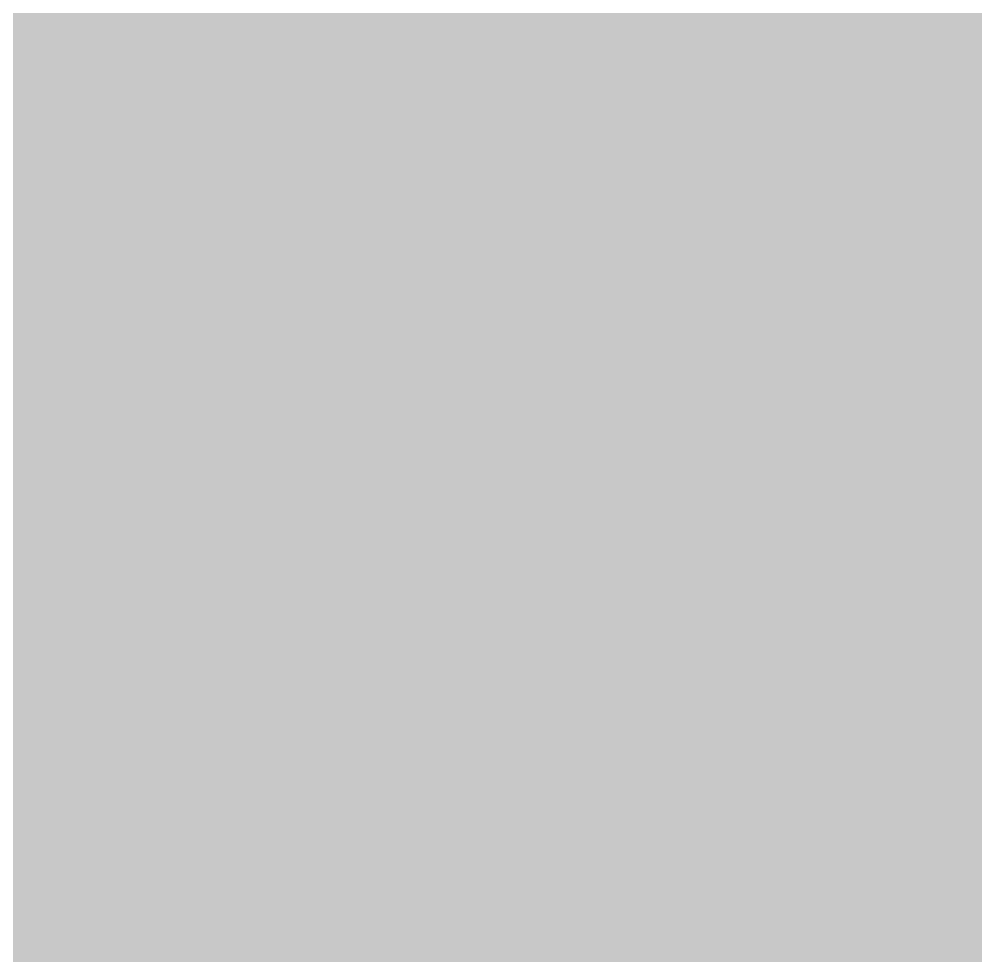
# Paper-space layout '01 Общая пространственная схема' of a CAD drawing. Header units: millimetres. Extents: x 10 to 584, y 10 to 410.
# Drawn here: x 396.833 to 398.045, y 265.16 to 266.346 of the extents above; entities that cross this region are included whole.
import ezdxf

# ---------------------------------------------------------------- set-up
doc = ezdxf.new("R2010")
doc.units = ezdxf.units.MM
doc.layers.add('P_FILL', color=7, linetype='Continuous', lineweight=0, true_color=0xe8e9e2)

psp = doc.layouts.new('01 Общая пространственная схема')

# ---------------------------------------------------------------- hatches: boundary and pattern name
at = {"layer": 'P_FILL', "true_color": 0x675e52}
h = psp.add_hatch(color=251, dxfattribs=at)
h.paths.add_polyline_path([(404.9156, 259.3836), (365.6081, 294.7129), (365.8835, 294.7718), (365.6707, 294.8683), (430.1717, 322.1736), (430.3846, 322.0769), (430.5284, 322.1955), (509.6996, 303.7419), (509.5557, 303.6233), (509.8575, 303.5999), (494.287, 264.8897), (493.9853, 264.913), (494.0279, 264.78), (405.2335, 259.3095), (405.1909, 259.4424)])
h.paths.add_polyline_path([(405.3686, 259.589), (493.7223, 265.0324), (509.2155, 303.5504), (430.4372, 321.9126), (366.2563, 294.7429)], flags=0)
at = {"layer": 'P_FILL', "true_color": 0x696054}
psp.add_hatch(color=251, dxfattribs=at).paths.add_polyline_path([(365.3327, 294.1771), (365.6081, 294.7129), (404.9156, 259.3836), (404.6402, 258.8478)])
at = {"layer": 'P_FILL', "true_color": 0x595148}
psp.add_hatch(color=251, dxfattribs=at).paths.add_polyline_path([(365.6081, 293.759), (365.3327, 294.1771), (404.6402, 258.8478), (404.9156, 258.4298)])
at = {"layer": 'P_FILL', "true_color": 0xb5b0a3}
psp.add_hatch(color=253, dxfattribs=at).paths.add_polyline_path([(394.491, 262.8082), (396.1886, 271.0879), (400.4548, 265.5716)])
at = {"layer": 'P_FILL', "true_color": 0xb69e7a}
for points in [[(397.0197, 266.3098), (396.9774, 266.3478), (396.9774, 267.9212), (397.0197, 267.8832)], [(397.5811, 265.8052), (397.0197, 266.3098), (397.0197, 267.8832), (397.5811, 267.3786)], [(398.1513, 265.2927), (397.5811, 265.8052), (397.5811, 267.3786), (398.1513, 266.8661)]]:
    psp.add_hatch(color=33, dxfattribs=at).paths.add_polyline_path(points)

doc.saveas('drawing.dxf')
